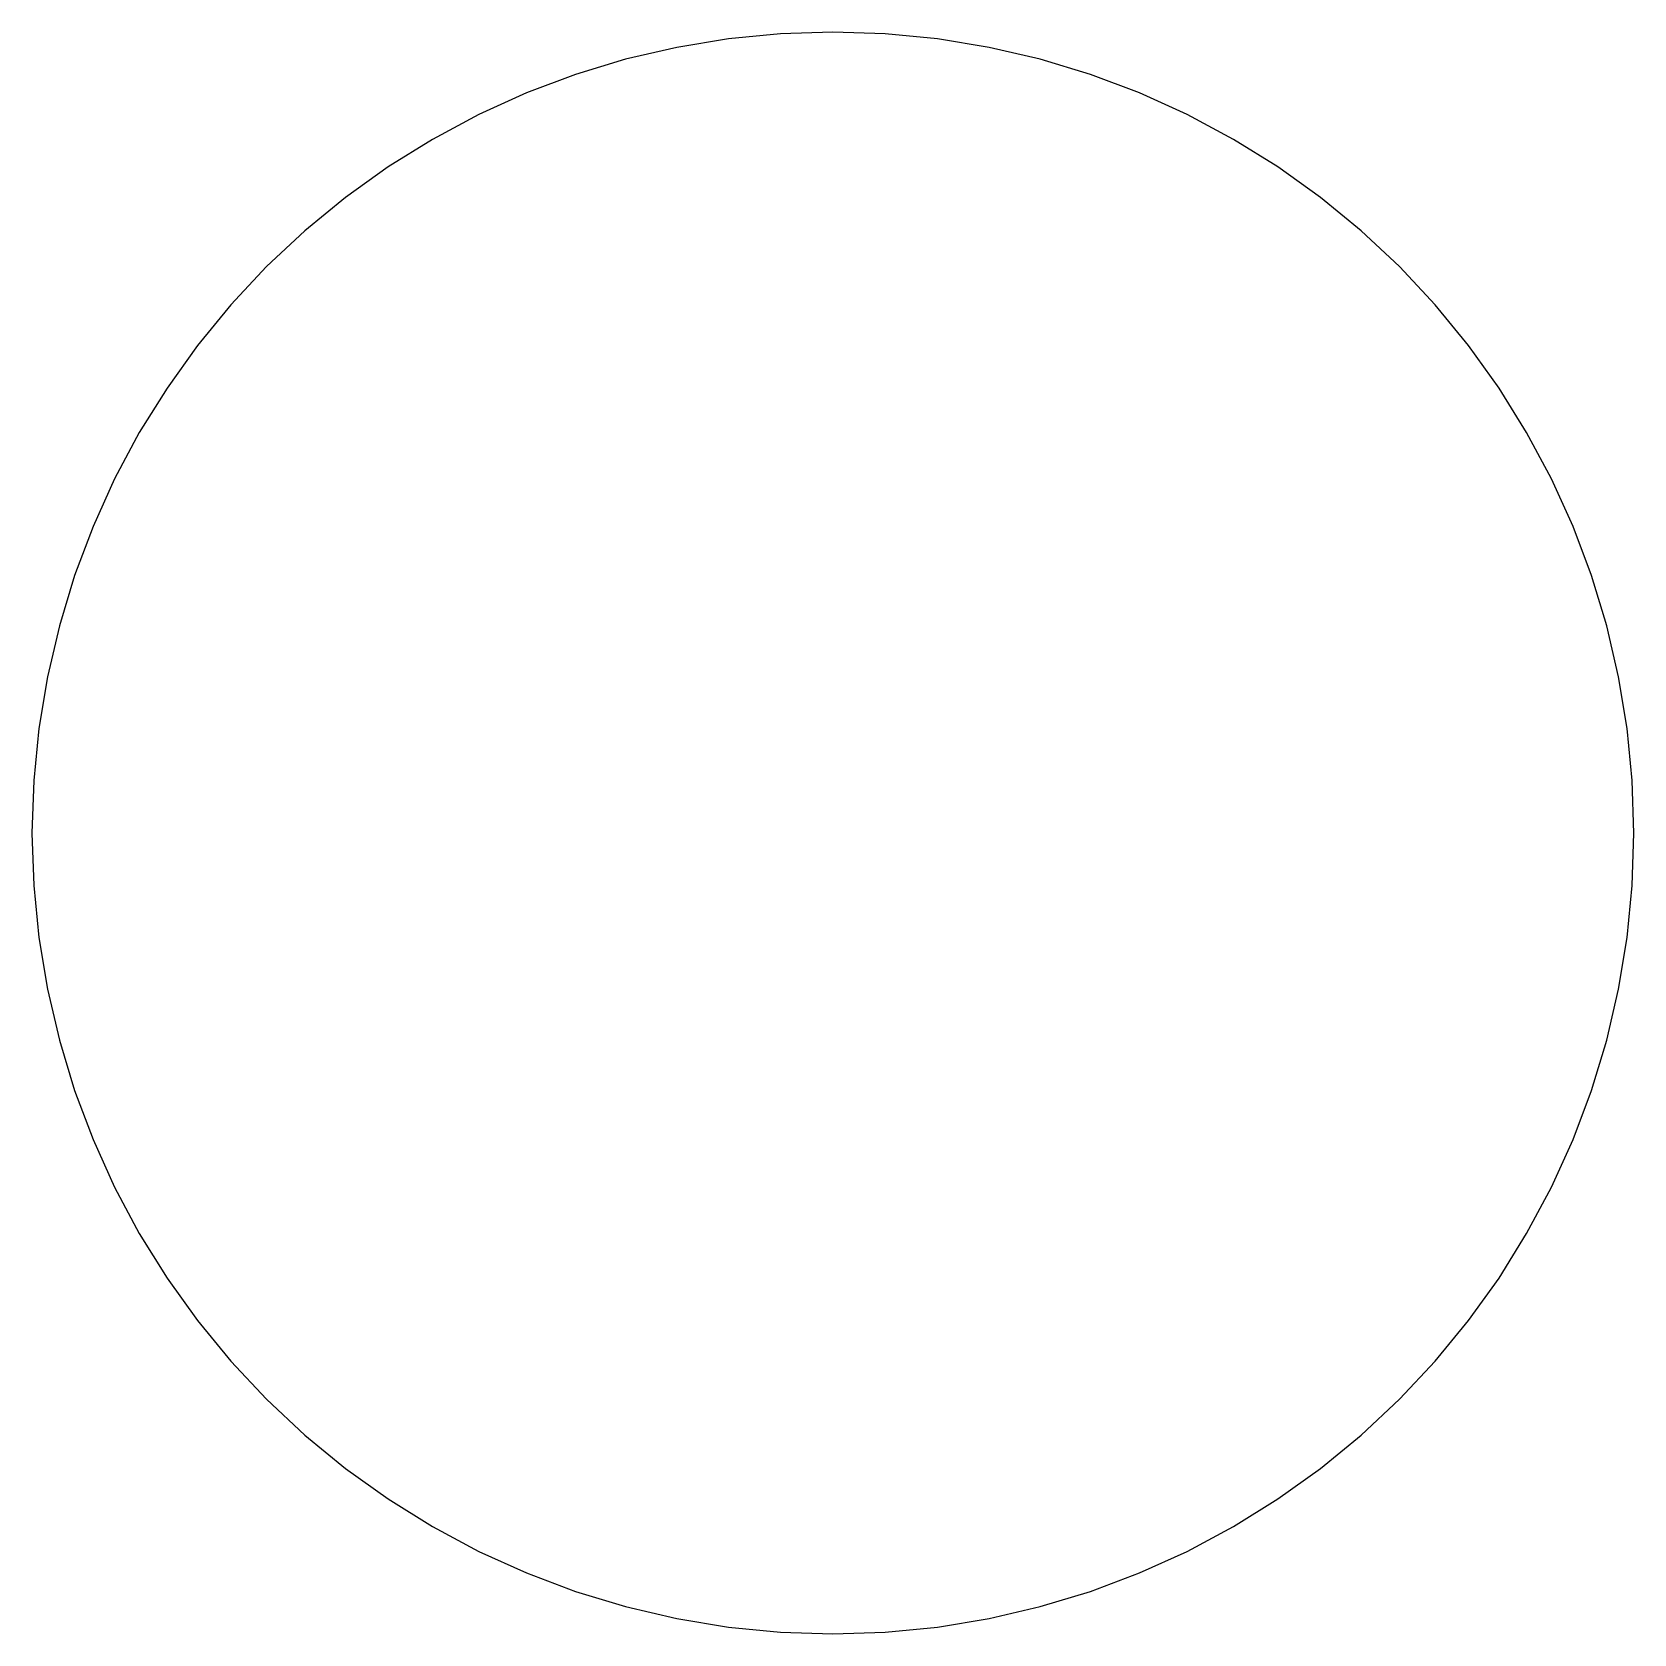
# Model space of a CAD drawing. Extents: x -22.1 to 21.9, y -13.2 to 13.2.
# Drawn here: x 2.273 to 3.273, y 4.78 to 5.78 of the extents above; entities that cross this region are included whole.
import ezdxf

# ---------------------------------------------------------------- set-up
doc = ezdxf.new("R2010")
doc.units = 0
doc.header["$MEASUREMENT"] = 0
doc.layers.get('0').update_dxf_attribs({"linetype": 'CONTINUOUS'})

msp = doc.modelspace()

# ---------------------------------------------------------------- linework, layer by layer
for p, q in [((2.7082, 5.7752), (2.6759, 5.7699)), ((2.7407, 5.7784), (2.7082, 5.7752)), ((2.7734, 5.7795), (2.7407, 5.7784)), ((2.8061, 5.7784), (2.7734, 5.7795)), ((2.8387, 5.7752), (2.8061, 5.7784)), ((2.871, 5.7699), (2.8387, 5.7752)), ((2.644, 5.7625), (2.6127, 5.753)), ((2.6759, 5.7699), (2.644, 5.7625)), ((2.9028, 5.7625), (2.871, 5.7699)), ((2.9342, 5.753), (2.9028, 5.7625)), ((2.6127, 5.753), (2.5821, 5.7415)), ((2.9648, 5.7415), (2.9342, 5.753)), ((2.5821, 5.7415), (2.5523, 5.728)), ((2.9946, 5.728), (2.9648, 5.7415)), ((2.5523, 5.728), (2.5234, 5.7125)), ((3.0234, 5.7125), (2.9946, 5.728)), ((2.5234, 5.7125), (2.4957, 5.6953)), ((3.0512, 5.6953), (3.0234, 5.7125)), ((2.4957, 5.6953), (2.4691, 5.6762)), ((3.0778, 5.6762), (3.0512, 5.6953)), ((2.4691, 5.6762), (2.4438, 5.6554)), ((3.1031, 5.6554), (3.0778, 5.6762)), ((2.4438, 5.6554), (2.4199, 5.6331)), ((3.127, 5.6331), (3.1031, 5.6554)), ((2.4199, 5.6331), (2.3975, 5.6092)), ((3.1494, 5.6092), (3.127, 5.6331)), ((2.3975, 5.6092), (2.3768, 5.5839)), ((3.1701, 5.5839), (3.1494, 5.6092)), ((2.3768, 5.5839), (2.3577, 5.5573)), ((3.1892, 5.5573), (3.1701, 5.5839)), ((2.3577, 5.5573), (2.3404, 5.5295)), ((3.2064, 5.5295), (3.1892, 5.5573)), ((2.3404, 5.5295), (2.325, 5.5007)), ((3.2219, 5.5007), (3.2064, 5.5295)), ((2.325, 5.5007), (2.3115, 5.4709)), ((3.2354, 5.4709), (3.2219, 5.5007)), ((2.3115, 5.4709), (2.3, 5.4402)), ((3.2469, 5.4402), (3.2354, 5.4709)), ((2.3, 5.4402), (2.2905, 5.4089)), ((3.2564, 5.4089), (3.2469, 5.4402)), ((2.2905, 5.4089), (2.283, 5.3771)), ((3.2638, 5.3771), (3.2564, 5.4089)), ((2.283, 5.3771), (2.2777, 5.3448)), ((3.2692, 5.3448), (3.2638, 5.3771)), ((2.2777, 5.3448), (2.2745, 5.3122)), ((3.2724, 5.3122), (3.2692, 5.3448)), ((2.2745, 5.3122), (2.2734, 5.2795)), ((3.2734, 5.2795), (3.2724, 5.3122)), ((2.2734, 5.2795), (2.2745, 5.2468)), ((3.2724, 5.2468), (3.2734, 5.2795)), ((2.2745, 5.2468), (2.2777, 5.2143)), ((3.2692, 5.2143), (3.2724, 5.2468)), ((2.2777, 5.2143), (2.283, 5.182)), ((3.2638, 5.182), (3.2692, 5.2143)), ((2.283, 5.182), (2.2905, 5.1501)), ((3.2564, 5.1501), (3.2638, 5.182)), ((2.2905, 5.1501), (2.3, 5.1188)), ((3.2469, 5.1188), (3.2564, 5.1501)), ((2.3, 5.1188), (2.3115, 5.0882)), ((3.2354, 5.0882), (3.2469, 5.1188)), ((2.3115, 5.0882), (2.325, 5.0584)), ((3.2219, 5.0584), (3.2354, 5.0882)), ((2.325, 5.0584), (2.3404, 5.0295)), ((3.2064, 5.0295), (3.2219, 5.0584)), ((2.3404, 5.0295), (2.3577, 5.0017)), ((3.1892, 5.0017), (3.2064, 5.0295)), ((2.3577, 5.0017), (2.3768, 4.9751)), ((3.1701, 4.9751), (3.1892, 5.0017)), ((2.3768, 4.9751), (2.3975, 4.9498)), ((3.1494, 4.9498), (3.1701, 4.9751)), ((2.3975, 4.9498), (2.4199, 4.926)), ((3.127, 4.926), (3.1494, 4.9498)), ((2.4199, 4.926), (2.4438, 4.9036)), ((3.1031, 4.9036), (3.127, 4.926)), ((2.4438, 4.9036), (2.4691, 4.8828)), ((3.0778, 4.8828), (3.1031, 4.9036)), ((2.4691, 4.8828), (2.4957, 4.8638)), ((3.0512, 4.8638), (3.0778, 4.8828)), ((2.4957, 4.8638), (2.5234, 4.8465)), ((3.0234, 4.8465), (3.0512, 4.8638)), ((2.5234, 4.8465), (2.5523, 4.8311)), ((2.9946, 4.8311), (3.0234, 4.8465)), ((2.5523, 4.8311), (2.5821, 4.8176)), ((2.9648, 4.8176), (2.9946, 4.8311)), ((2.5821, 4.8176), (2.6127, 4.8061)), ((2.9342, 4.8061), (2.9648, 4.8176)), ((2.6127, 4.8061), (2.644, 4.7966)), ((2.9028, 4.7966), (2.9342, 4.8061)), ((2.644, 4.7966), (2.6759, 4.7891)), ((2.871, 4.7891), (2.9028, 4.7966)), ((2.6759, 4.7891), (2.7082, 4.7838)), ((2.7082, 4.7838), (2.7407, 4.7806)), ((2.7407, 4.7806), (2.7734, 4.7795)), ((2.7734, 4.7795), (2.8061, 4.7806)), ((2.8061, 4.7806), (2.8387, 4.7838)), ((2.8387, 4.7838), (2.871, 4.7891))]:
    msp.add_line(p, q)

doc.saveas('drawing.dxf')
